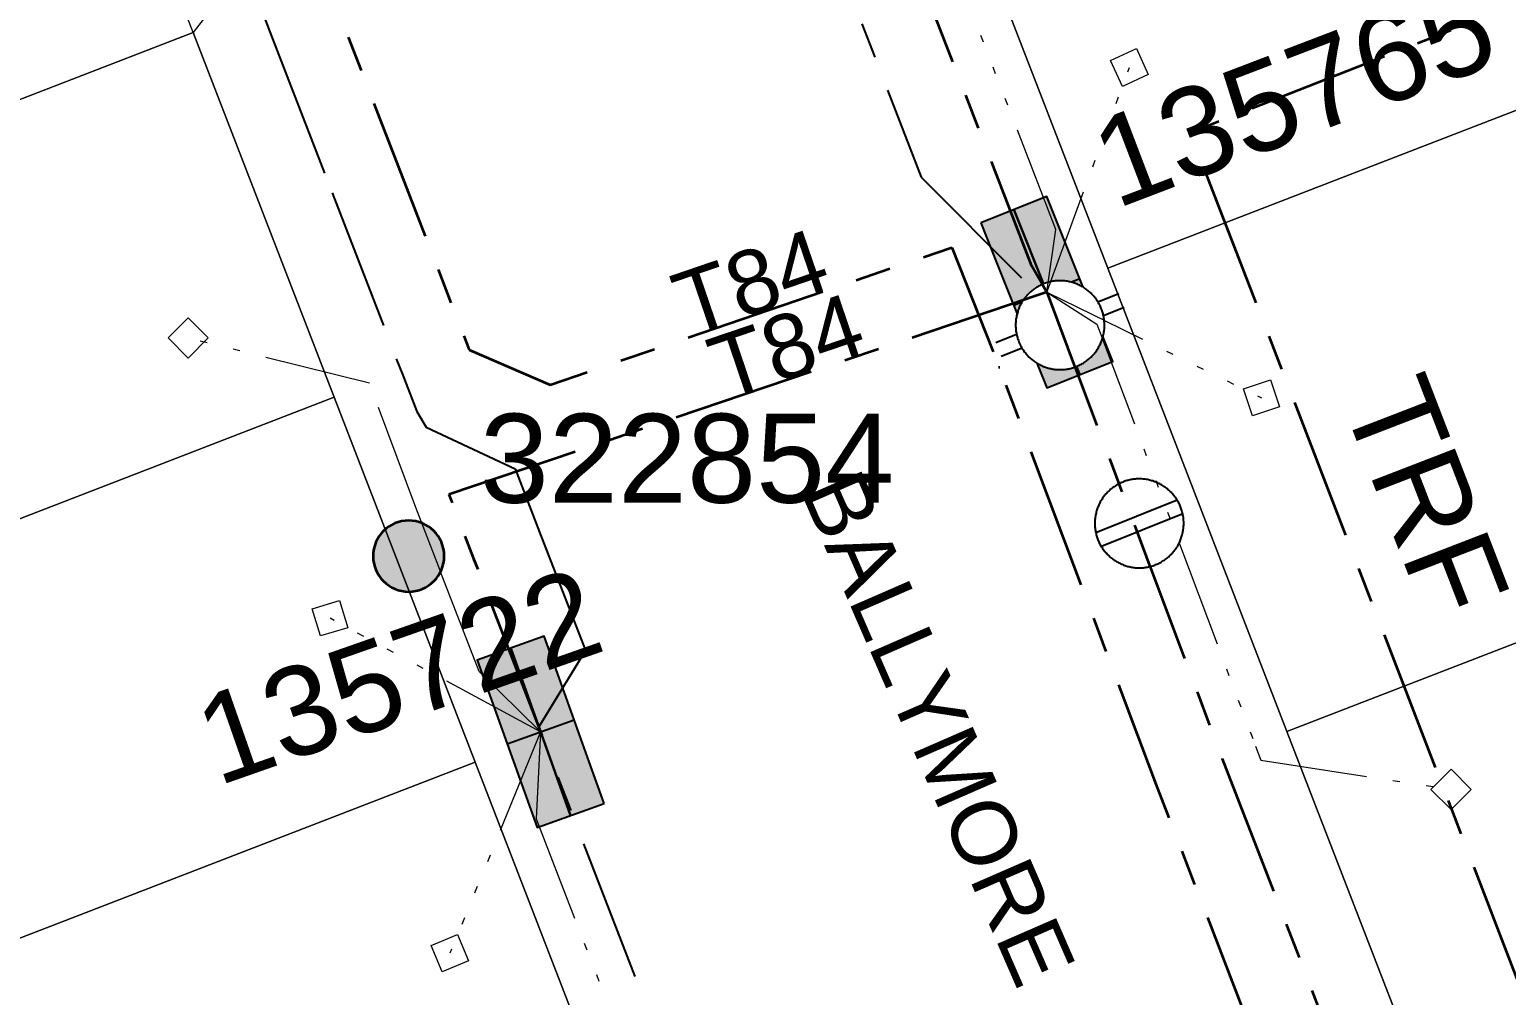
# Model space of a CAD drawing. Header units: metres. Extents: x 0 to 311505, y 0 to 6270811.
# Drawn here: x 310565.58 to 310607.11, y 6270126.81 to 6270153.95 of the extents above; entities that cross this region are included whole.
import ezdxf
from ezdxf import colors
from ezdxf.entities.mleader import LeaderData, LeaderLine
from ezdxf.enums import TextEntityAlignment as Align
from ezdxf.math import Vec2, Vec3

# ---------------------------------------------------------------- set-up
doc = ezdxf.new("R2010")
doc.units = ezdxf.units.M
for name, pattern in [('Cable Exist UG', [7, 4, -1, 1, -1]), ('CENTERX2', [4, 2.5, -0.5, 0.5, -0.5]), ('Dash', [5, 3, -2]), ('PHANTOMX2', [6.6, 3, -0.75, 0.2, -0.75, 0.2, -0.75, 0.2, -0.75])]:
    doc.linetypes.add(name, pattern=pattern)
doc.layers.get('0').update_dxf_attribs({"color": 6})
for name, color, linetype, lineweight in [('_User_HV_Exist', 1, 'Continuous', 35), ('_User_LV_Exist', 5, 'Continuous', 35), ('Cadastre Land Parcels_SP_EXT', 118, 'Continuous', 15), ('Cadastre Roads_SP_EXT', 218, 'Continuous', 15), ('Mains_LV_EXT', 163, 'Continuous', 25), ('Mains_LV_SL_EXT', 135, 'Continuous', 25), ('Services_SP_EXT', 42, 'PHANTOMX2', 20)]:
    doc.layers.add(name, color=color, linetype=linetype, lineweight=lineweight)
for name, color, linetype in [('Equip_LV_EXT', 7, 'Continuous'), ('Notes', 7, 'Continuous'), ('SupportsOH_SP_TR_HV_LV_SL_EXT', 7, 'Continuous'), ('SupportsUG_SP_LV_EXT', 7, 'Continuous')]:
    doc.layers.add(name, color=color, linetype=linetype)
doc.styles.add('iecARIAL', font='arial.ttf', dxfattribs={"height": 2})
doc.styles.add('POLE_LABEL', font='arial.ttf', dxfattribs={"height": 2})
doc.styles.get("Standard").update_dxf_attribs({"font": 'arial.ttf'})
doc.styles.add('SWG_LABEL', font='arial.ttf')

# ---------------------------------------------------------------- blocks, each defined once
blk = doc.blocks.new('PILLAR_EXT')
blk.add_hatch(color=256).paths.add_polyline_path([(-2.5, 1), (-2.5, -1), (2.5, -1), (2.5, 1)])
for p, q in [((0, 1), (0, -1)), ((-2.5, 0), (2.5, 0))]:
    blk.add_line(p, q)
at = {"ltscale": 10}
blk.add_line((2.5, 0), (-2.5, 0), dxfattribs=at)
blk.add_lwpolyline([(-2.5, -1), (-1.25, -1), (1.25, -1), (2.5, -1), (2.5, 1), (-2.5, 1)], close=True)
at = {"width": 0.9, "flags": 8}
blk.add_attdef('ASSET_NUM', text='', height=2, rotation=90, dxfattribs=at).set_placement((-2, 4), align=Align.MIDDLE_LEFT)
for tag, p, flags in [('OWNED_BY', (0, -0.2), 9), ('STATE', (0, -0.4), 9), ('SUPPORT_TYPE', (0, -0.6), 9), ('USAGE', (0, -0.8), 9), ('LEGEND', (0, -1), 9), ('LOCATION', (0, -1.2), 9), ('NOTES', (0, -1.4), 9), ('STREETNAME', (0, -1.8), 9), ('PARENT', (0, -1.6), 9), ('SUBURB', (0, -2), 1)]:
    blk.add_attdef(tag, p, '', height=0.2, dxfattribs=dict(flags=flags))
blk = doc.blocks.new('CCP_EXT')
at = {"flags": 9}
for tag, p in [('OWNED_BY', (0, -1)), ('USAGE', (0, -1.2)), ('LEGEND', (0, -1.4)), ('LIFE_SUPPORT', (0, -1.6)), ('STATE', (0, -1.8)), ('NOTES', (0, -2))]:
    blk.add_attdef(tag, text='', height=0.2, dxfattribs=at).set_placement(p, align=Align.MIDDLE_LEFT)
at = {"transparency": 33554687}
blk.add_wipeout([(0, 0.566), (0.566, 0), (0, -0.566), (-0.566, 0)], dxfattribs=at)
blk.add_lwpolyline([(-0.566, 0), (0, 0.566), (0.566, 0), (0, -0.566), (-0.566, 0)])
at = {"flags": 1}
blk.add_attdef('Z', (0, 0), '', height=0.2, dxfattribs=at)
at = {"flags": 9}
for tag, p in [('CCP_TYPE', (0, 0)), ('CONSTRUCTED_VOLTAGE', (0, -0.2)), ('NO_PHASES', (0, -0.4)), ('OPERATING_VOLTAGE', (0, -0.6)), ('ORIENTATION', (0, -0.8))]:
    blk.add_attdef(tag, text='', height=0.2, dxfattribs=at).set_placement(p, align=Align.MIDDLE_LEFT)
blk = doc.blocks.new('POLE_EXT')
blk.add_hatch(color=256).paths.add_polyline_path([(-1, 0, 1), (1, 0, 1)])
blk.add_lwpolyline([(-1, 0, 1), (1, 0, 1)], format="xyb", close=True)
at = {"flags": 8}
blk.add_attdef('pNumber', text='', height=2, dxfattribs=at).set_placement((2.5, 2.5), align=Align.MIDDLE_CENTER)
at = {"style": 'POLE_LABEL', "flags": 9}
for tag, p in [('STRUCTURE_PLANT_NUMBER', (1.355, 0.028)), ('STREET_CODE', (1.355, -0.2))]:
    blk.add_attdef(tag, text='', height=0.2, dxfattribs=at).set_placement(p, align=Align.MIDDLE_LEFT)
at = {"flags": 9}
for tag, p in [('OWNED_BY', (1.355, -0.4)), ('SPECIAL_USE', (1.355, -0.8)), ('PARENT', (1.355, -0.6)), ('STATE', (1.355, -1)), ('USAGE', (1.355, -1.2)), ('cLV', (1.355, -1.4)), ('hDepth', (1.355, -1.6)), ('cHV', (1.355, -2)), ('hDia', (1.355, -1.8)), ('LBRACKET', (1.355, -2.2)), ('LExisting', (1.355, -2.4)), ('LANTNUMBER', (1.355, -2.6)), ('LOther', (1.355, -2.8)), ('LRemove', (1.355, -3)), ('cLinedev', (1.355, -3.4)), ('LEGEND', (1.355, -3.2)), ('pExisting', (1.355, -3.8)), ('LOCATION', (1.355, -3.6)), ('PFNUMBER', (1.355, -4)), ('NEWPFNUMBER', (1.355, -4.2)), ('pFooting', (1.355, -4.4)), ('pNew', (1.355, -4.6)), ('pRelocate', (1.355, -5)), ('pRemove', (1.355, -5.2)), ('pReplace', (1.355, -5.4)), ('pStay', (1.355, -5.6)), ('pType', (1.355, -5.8)), ('cspan', (1.355, -6)), ('STREETNAME', (1.355, -6.2)), ('SUBURB', (1.355, -6.4)), ('NOTES', (1.355, -6.6)), ('OPERATED_BY', (1.355, -7.014)), ('MAINTAINED_BY', (1.355, -6.814))]:
    blk.add_attdef(tag, text='', height=0.2, dxfattribs=at).set_placement(p, align=Align.MIDDLE_LEFT)
at = {"flags": 1}
blk.add_attdef('Z', (1.355, -7.328), '', height=0.2, dxfattribs=at)
blk = doc.blocks.new('LV_UG_LINKS_OPEN_EXT')
at = {"layer": 'Equip_LV_EXT'}
for tag, height, flags, p in [('ACTUAL_STATUS', 0.167, 9, (3.167, -1.667)), ('CONSTRUCTED_VOLTAGE', 0.167, 9, (3.167, -1.833)), ('NO_PHASES', 0.167, 9, (3.167, -2)), ('OPERATING_VOLTAGE', 0.2, 9, (3, -2.6)), ('ORIENTATION', 0.2, 9, (3, -2.8)), ('STATE', 0.2, 9, (3, -3)), ('SWITCH_TYPE', 0.2, 9, (3, -3.2)), ('USAGE', 0.2, 9, (3, -3.4)), ('OWNED_BY', 0.2, 9, (3, -3.8)), ('NOTES', 0.2, 9, (3, -3.6)), ('OPERATED_BY', 0.2, 9, (3, -4)), ('MAINTAINED_BY', 0.2, 9, (3, -4.2)), ('TYPE', 0.2, 9, (3, -4.6)), ('NUMBER_OF_PHASES', 0.2, 9, (3, -4.4)), ('Z', 0.2, 1, (3, -4.8))]:
    blk.add_attdef(tag, text='', height=height, dxfattribs=dict(at, flags=flags)).set_placement(p, align=Align.MIDDLE_LEFT)
at = {"transparency": 33554687}
blk.add_wipeout([(4, 1.25), (3.969, 1.25), (3.939, 1.248), (3.908, 1.247), (3.877, 1.244), (3.847, 1.241), (3.817, 1.236), (3.786, 1.232), (3.756, 1.226), (3.726, 1.22), (3.696, 1.213), (3.667, 1.205), (3.637, 1.196), (3.608, 1.187), (3.579, 1.177), (3.55, 1.166), (3.522, 1.155), (3.493, 1.143), (3.466, 1.13), (3.438, 1.117), (3.411, 1.102), (3.384, 1.088), (3.357, 1.072), (3.331, 1.056), (3.306, 1.039), (3.28, 1.022), (3.255, 1.004), (3.231, 0.985), (3.207, 0.966), (3.184, 0.947), (3.161, 0.926), (3.138, 0.905), (3.116, 0.884), (3.095, 0.862), (3.074, 0.839), (3.053, 0.816), (3.034, 0.793), (3.015, 0.769), (2.996, 0.745), (2.978, 0.72), (2.961, 0.694), (2.944, 0.669), (2.928, 0.643), (2.912, 0.616), (2.898, 0.589), (2.883, 0.562), (2.87, 0.534), (2.857, 0.507), (2.845, 0.478), (2.834, 0.45), (2.823, 0.421), (2.813, 0.392), (2.804, 0.363), (2.795, 0.333), (2.787, 0.304), (2.78, 0.274), (2.774, 0.244), (2.768, 0.214), (2.764, 0.183), (2.759, 0.153), (2.756, 0.123), (2.753, 0.092), (2.752, 0.061), (2.75, 0.031), (2.75, 0), (2.75, -0.031), (2.752, -0.061), (2.753, -0.092), (2.756, -0.123), (2.759, -0.153), (2.764, -0.183), (2.768, -0.214), (2.774, -0.244), (2.78, -0.274), (2.787, -0.304), (2.795, -0.333), (2.804, -0.363), (2.813, -0.392), (2.823, -0.421), (2.834, -0.45), (2.845, -0.478), (2.857, -0.507), (2.87, -0.534), (2.883, -0.562), (2.898, -0.589), (2.912, -0.616), (2.928, -0.643), (2.944, -0.669), (2.961, -0.694), (2.978, -0.72), (2.996, -0.745), (3.015, -0.769), (3.034, -0.793), (3.053, -0.816), (3.074, -0.839), (3.095, -0.862), (3.116, -0.884), (3.138, -0.905), (3.161, -0.926), (3.184, -0.947), (3.207, -0.966), (3.231, -0.985), (3.255, -1.004), (3.28, -1.022), (3.306, -1.039), (3.331, -1.056), (3.357, -1.072), (3.384, -1.088), (3.411, -1.102), (3.438, -1.117), (3.466, -1.13), (3.493, -1.143), (3.522, -1.155), (3.55, -1.166), (3.579, -1.177), (3.608, -1.187), (3.637, -1.196), (3.667, -1.205), (3.696, -1.213), (3.726, -1.22), (3.756, -1.226), (3.786, -1.232), (3.817, -1.236), (3.847, -1.241), (3.877, -1.244), (3.908, -1.247), (3.939, -1.248), (3.969, -1.25), (4, -1.25), (4.031, -1.25), (4.061, -1.248), (4.092, -1.247), (4.123, -1.244), (4.153, -1.241), (4.183, -1.236), (4.214, -1.232), (4.244, -1.226), (4.274, -1.22), (4.304, -1.213), (4.333, -1.205), (4.363, -1.196), (4.392, -1.187), (4.421, -1.177), (4.45, -1.166), (4.478, -1.155), (4.507, -1.143), (4.534, -1.13), (4.562, -1.117), (4.589, -1.102), (4.616, -1.088), (4.643, -1.072), (4.669, -1.056), (4.694, -1.039), (4.72, -1.022), (4.745, -1.004), (4.769, -0.985), (4.793, -0.966), (4.816, -0.947), (4.839, -0.926), (4.862, -0.905), (4.884, -0.884), (4.905, -0.862), (4.926, -0.839), (4.947, -0.816), (4.966, -0.793), (4.985, -0.769), (5.004, -0.745), (5.022, -0.72), (5.039, -0.694), (5.056, -0.669), (5.072, -0.643), (5.088, -0.616), (5.102, -0.589), (5.117, -0.562), (5.13, -0.534), (5.143, -0.507), (5.155, -0.478), (5.166, -0.45), (5.177, -0.421), (5.187, -0.392), (5.196, -0.363), (5.205, -0.333), (5.213, -0.304), (5.22, -0.274), (5.226, -0.244), (5.232, -0.214), (5.236, -0.183), (5.241, -0.153), (5.244, -0.123), (5.247, -0.092), (5.248, -0.061), (5.25, -0.031), (5.25, 0), (5.25, 0.031), (5.248, 0.061), (5.247, 0.092), (5.244, 0.123), (5.241, 0.153), (5.236, 0.183), (5.232, 0.214), (5.226, 0.244), (5.22, 0.274), (5.213, 0.304), (5.205, 0.333), (5.196, 0.363), (5.187, 0.392), (5.177, 0.421), (5.166, 0.45), (5.155, 0.478), (5.143, 0.507), (5.13, 0.534), (5.117, 0.562), (5.102, 0.589), (5.088, 0.616), (5.072, 0.643), (5.056, 0.669), (5.039, 0.694), (5.022, 0.72), (5.004, 0.745), (4.985, 0.769), (4.966, 0.793), (4.947, 0.816), (4.926, 0.839), (4.905, 0.862), (4.884, 0.884), (4.862, 0.905), (4.839, 0.926), (4.816, 0.947), (4.793, 0.966), (4.769, 0.985), (4.745, 1.004), (4.72, 1.022), (4.694, 1.039), (4.669, 1.056), (4.643, 1.072), (4.616, 1.088), (4.589, 1.102), (4.562, 1.117), (4.534, 1.13), (4.507, 1.143), (4.478, 1.155), (4.45, 1.166), (4.421, 1.177), (4.392, 1.187), (4.363, 1.196), (4.333, 1.205), (4.304, 1.213), (4.274, 1.22), (4.244, 1.226), (4.214, 1.232), (4.183, 1.236), (4.153, 1.241), (4.123, 1.244), (4.092, 1.247), (4.061, 1.248), (4.031, 1.25)], dxfattribs=at).dxf.layer = 'Equip_LV_EXT'
at = {"layer": 'Equip_LV_EXT'}
for p, q in [((3.792, 1.863), (3.792, 1.232)), ((4.208, 1.863), (4.208, 1.232)), ((3.792, -1.232), (3.792, -1.863)), ((4.208, -1.232), (4.208, -1.863))]:
    blk.add_line(p, q, dxfattribs=at)
at = {"layer": 'Equip_LV_EXT', "flags": 128}
blk.add_lwpolyline([(4, 1.25), (3.969, 1.25), (3.939, 1.248), (3.908, 1.247), (3.877, 1.244), (3.847, 1.241), (3.817, 1.236), (3.786, 1.232), (3.756, 1.226), (3.726, 1.22), (3.696, 1.213), (3.667, 1.205), (3.637, 1.196), (3.608, 1.187), (3.579, 1.177), (3.55, 1.166), (3.522, 1.155), (3.493, 1.143), (3.466, 1.13), (3.438, 1.117), (3.411, 1.102), (3.384, 1.088), (3.357, 1.072), (3.331, 1.056), (3.306, 1.039), (3.28, 1.022), (3.255, 1.004), (3.231, 0.985), (3.207, 0.966), (3.184, 0.947), (3.161, 0.926), (3.138, 0.905), (3.116, 0.884), (3.095, 0.862), (3.074, 0.839), (3.053, 0.816), (3.034, 0.793), (3.015, 0.769), (2.996, 0.745), (2.978, 0.72), (2.961, 0.694), (2.944, 0.669), (2.928, 0.643), (2.912, 0.616), (2.898, 0.589), (2.883, 0.562), (2.87, 0.534), (2.857, 0.507), (2.845, 0.478), (2.834, 0.45), (2.823, 0.421), (2.813, 0.392), (2.804, 0.363), (2.795, 0.333), (2.787, 0.304), (2.78, 0.274), (2.774, 0.244), (2.768, 0.214), (2.764, 0.183), (2.759, 0.153), (2.756, 0.123), (2.753, 0.092), (2.752, 0.061), (2.75, 0.031), (2.75, 0), (2.75, -0.031), (2.752, -0.061), (2.753, -0.092), (2.756, -0.123), (2.759, -0.153), (2.764, -0.183), (2.768, -0.214), (2.774, -0.244), (2.78, -0.274), (2.787, -0.304), (2.795, -0.333), (2.804, -0.363), (2.813, -0.392), (2.823, -0.421), (2.834, -0.45), (2.845, -0.478), (2.857, -0.507), (2.87, -0.534), (2.883, -0.562), (2.898, -0.589), (2.912, -0.616), (2.928, -0.643), (2.944, -0.669), (2.961, -0.694), (2.978, -0.72), (2.996, -0.745), (3.015, -0.769), (3.034, -0.793), (3.053, -0.816), (3.074, -0.839), (3.095, -0.862), (3.116, -0.884), (3.138, -0.905), (3.161, -0.926), (3.184, -0.947), (3.207, -0.966), (3.231, -0.985), (3.255, -1.004), (3.28, -1.022), (3.306, -1.039), (3.331, -1.056), (3.357, -1.072), (3.384, -1.088), (3.411, -1.102), (3.438, -1.117), (3.466, -1.13), (3.493, -1.143), (3.522, -1.155), (3.55, -1.166), (3.579, -1.177), (3.608, -1.187), (3.637, -1.196), (3.667, -1.205), (3.696, -1.213), (3.726, -1.22), (3.756, -1.226), (3.786, -1.232), (3.817, -1.236), (3.847, -1.241), (3.877, -1.244), (3.908, -1.247), (3.939, -1.248), (3.969, -1.25), (4, -1.25), (4.031, -1.25), (4.061, -1.248), (4.092, -1.247), (4.123, -1.244), (4.153, -1.241), (4.183, -1.236), (4.214, -1.232), (4.244, -1.226), (4.274, -1.22), (4.304, -1.213), (4.333, -1.205), (4.363, -1.196), (4.392, -1.187), (4.421, -1.177), (4.45, -1.166), (4.478, -1.155), (4.507, -1.143), (4.534, -1.13), (4.562, -1.117), (4.589, -1.102), (4.616, -1.088), (4.643, -1.072), (4.669, -1.056), (4.694, -1.039), (4.72, -1.022), (4.745, -1.004), (4.769, -0.985), (4.793, -0.966), (4.816, -0.947), (4.839, -0.926), (4.862, -0.905), (4.884, -0.884), (4.905, -0.862), (4.926, -0.839), (4.947, -0.816), (4.966, -0.793), (4.985, -0.769), (5.004, -0.745), (5.022, -0.72), (5.039, -0.694), (5.056, -0.669), (5.072, -0.643), (5.088, -0.616), (5.102, -0.589), (5.117, -0.562), (5.13, -0.534), (5.143, -0.507), (5.155, -0.478), (5.166, -0.45), (5.177, -0.421), (5.187, -0.392), (5.196, -0.363), (5.205, -0.333), (5.213, -0.304), (5.22, -0.274), (5.226, -0.244), (5.232, -0.214), (5.236, -0.183), (5.241, -0.153), (5.244, -0.123), (5.247, -0.092), (5.248, -0.061), (5.25, -0.031), (5.25, 0), (5.25, 0.031), (5.248, 0.061), (5.247, 0.092), (5.244, 0.123), (5.241, 0.153), (5.236, 0.183), (5.232, 0.214), (5.226, 0.244), (5.22, 0.274), (5.213, 0.304), (5.205, 0.333), (5.196, 0.363), (5.187, 0.392), (5.177, 0.421), (5.166, 0.45), (5.155, 0.478), (5.143, 0.507), (5.13, 0.534), (5.117, 0.562), (5.102, 0.589), (5.088, 0.616), (5.072, 0.643), (5.056, 0.669), (5.039, 0.694), (5.022, 0.72), (5.004, 0.745), (4.985, 0.769), (4.966, 0.793), (4.947, 0.816), (4.926, 0.839), (4.905, 0.862), (4.884, 0.884), (4.862, 0.905), (4.839, 0.926), (4.816, 0.947), (4.793, 0.966), (4.769, 0.985), (4.745, 1.004), (4.72, 1.022), (4.694, 1.039), (4.669, 1.056), (4.643, 1.072), (4.616, 1.088), (4.589, 1.102), (4.562, 1.117), (4.534, 1.13), (4.507, 1.143), (4.478, 1.155), (4.45, 1.166), (4.421, 1.177), (4.392, 1.187), (4.363, 1.196), (4.333, 1.205), (4.304, 1.213), (4.274, 1.22), (4.244, 1.226), (4.214, 1.232), (4.183, 1.236), (4.153, 1.241), (4.123, 1.244), (4.092, 1.247), (4.061, 1.248), (4.031, 1.25)], close=True, dxfattribs=at)
blk = doc.blocks.new('LV_UG_LINKS_CLOSED_EXT')
at = {"layer": 'Equip_LV_EXT'}
for tag, flags, p in [('ACTUAL_STATUS', 9, (3, -2)), ('CONSTRUCTED_VOLTAGE', 9, (3, -2.2)), ('NO_PHASES', 9, (3, -2.4)), ('OPERATING_VOLTAGE', 9, (3, -2.6)), ('ORIENTATION', 9, (3, -2.8)), ('STATE', 9, (3, -3)), ('SWITCH_TYPE', 9, (3, -3.2)), ('USAGE', 9, (3, -3.4)), ('OWNED_BY', 9, (3, -3.8)), ('NOTES', 9, (3, -3.6)), ('OPERATED_BY', 9, (3, -4)), ('MAINTAINED_BY', 9, (3, -4.2)), ('TYPE', 9, (3, -4.6)), ('NUMBER_OF_PHASES', 9, (3, -4.4)), ('Z', 1, (3, -4.8))]:
    blk.add_attdef(tag, text='', height=0.2, dxfattribs=dict(at, flags=flags)).set_placement(p, align=Align.MIDDLE_LEFT)
at = {"transparency": 33554687}
blk.add_wipeout([(4, 1.25), (3.969, 1.25), (3.939, 1.248), (3.908, 1.247), (3.877, 1.244), (3.847, 1.241), (3.817, 1.236), (3.786, 1.232), (3.756, 1.226), (3.726, 1.22), (3.696, 1.213), (3.667, 1.205), (3.637, 1.196), (3.608, 1.187), (3.579, 1.177), (3.55, 1.166), (3.522, 1.155), (3.493, 1.143), (3.466, 1.13), (3.438, 1.117), (3.411, 1.102), (3.384, 1.088), (3.357, 1.072), (3.331, 1.056), (3.306, 1.039), (3.28, 1.022), (3.255, 1.004), (3.231, 0.985), (3.207, 0.966), (3.184, 0.947), (3.161, 0.926), (3.138, 0.905), (3.116, 0.884), (3.095, 0.862), (3.074, 0.839), (3.053, 0.816), (3.034, 0.793), (3.015, 0.769), (2.996, 0.745), (2.978, 0.72), (2.961, 0.694), (2.944, 0.669), (2.928, 0.643), (2.912, 0.616), (2.898, 0.589), (2.883, 0.562), (2.87, 0.534), (2.857, 0.507), (2.845, 0.478), (2.834, 0.45), (2.823, 0.421), (2.813, 0.392), (2.804, 0.363), (2.795, 0.333), (2.787, 0.304), (2.78, 0.274), (2.774, 0.244), (2.768, 0.214), (2.764, 0.183), (2.759, 0.153), (2.756, 0.123), (2.753, 0.092), (2.752, 0.061), (2.75, 0.031), (2.75, 0), (2.75, -0.031), (2.752, -0.061), (2.753, -0.092), (2.756, -0.123), (2.759, -0.153), (2.764, -0.183), (2.768, -0.214), (2.774, -0.244), (2.78, -0.274), (2.787, -0.304), (2.795, -0.333), (2.804, -0.363), (2.813, -0.392), (2.823, -0.421), (2.834, -0.45), (2.845, -0.478), (2.857, -0.507), (2.87, -0.534), (2.883, -0.562), (2.898, -0.589), (2.912, -0.616), (2.928, -0.643), (2.944, -0.669), (2.961, -0.694), (2.978, -0.72), (2.996, -0.745), (3.015, -0.769), (3.034, -0.793), (3.053, -0.816), (3.074, -0.839), (3.095, -0.862), (3.116, -0.884), (3.138, -0.905), (3.161, -0.926), (3.184, -0.947), (3.207, -0.966), (3.231, -0.985), (3.255, -1.004), (3.28, -1.022), (3.306, -1.039), (3.331, -1.056), (3.357, -1.072), (3.384, -1.088), (3.411, -1.102), (3.438, -1.117), (3.466, -1.13), (3.493, -1.143), (3.522, -1.155), (3.55, -1.166), (3.579, -1.177), (3.608, -1.187), (3.637, -1.196), (3.667, -1.205), (3.696, -1.213), (3.726, -1.22), (3.756, -1.226), (3.786, -1.232), (3.817, -1.236), (3.847, -1.241), (3.877, -1.244), (3.908, -1.247), (3.939, -1.248), (3.969, -1.25), (4, -1.25), (4.031, -1.25), (4.061, -1.248), (4.092, -1.247), (4.123, -1.244), (4.153, -1.241), (4.183, -1.236), (4.214, -1.232), (4.244, -1.226), (4.274, -1.22), (4.304, -1.213), (4.333, -1.205), (4.363, -1.196), (4.392, -1.187), (4.421, -1.177), (4.45, -1.166), (4.478, -1.155), (4.507, -1.143), (4.534, -1.13), (4.562, -1.117), (4.589, -1.102), (4.616, -1.088), (4.643, -1.072), (4.669, -1.056), (4.694, -1.039), (4.72, -1.022), (4.745, -1.004), (4.769, -0.985), (4.793, -0.966), (4.816, -0.947), (4.839, -0.926), (4.862, -0.905), (4.884, -0.884), (4.905, -0.862), (4.926, -0.839), (4.947, -0.816), (4.966, -0.793), (4.985, -0.769), (5.004, -0.745), (5.022, -0.72), (5.039, -0.694), (5.056, -0.669), (5.072, -0.643), (5.088, -0.616), (5.102, -0.589), (5.117, -0.562), (5.13, -0.534), (5.143, -0.507), (5.155, -0.478), (5.166, -0.45), (5.177, -0.421), (5.187, -0.392), (5.196, -0.363), (5.205, -0.333), (5.213, -0.304), (5.22, -0.274), (5.226, -0.244), (5.232, -0.214), (5.236, -0.183), (5.241, -0.153), (5.244, -0.123), (5.247, -0.092), (5.248, -0.061), (5.25, -0.031), (5.25, 0), (5.25, 0.031), (5.248, 0.061), (5.247, 0.092), (5.244, 0.123), (5.241, 0.153), (5.236, 0.183), (5.232, 0.214), (5.226, 0.244), (5.22, 0.274), (5.213, 0.304), (5.205, 0.333), (5.196, 0.363), (5.187, 0.392), (5.177, 0.421), (5.166, 0.45), (5.155, 0.478), (5.143, 0.507), (5.13, 0.534), (5.117, 0.562), (5.102, 0.589), (5.088, 0.616), (5.072, 0.643), (5.056, 0.669), (5.039, 0.694), (5.022, 0.72), (5.004, 0.745), (4.985, 0.769), (4.966, 0.793), (4.947, 0.816), (4.926, 0.839), (4.905, 0.862), (4.884, 0.884), (4.862, 0.905), (4.839, 0.926), (4.816, 0.947), (4.793, 0.966), (4.769, 0.985), (4.745, 1.004), (4.72, 1.022), (4.694, 1.039), (4.669, 1.056), (4.643, 1.072), (4.616, 1.088), (4.589, 1.102), (4.562, 1.117), (4.534, 1.13), (4.507, 1.143), (4.478, 1.155), (4.45, 1.166), (4.421, 1.177), (4.392, 1.187), (4.363, 1.196), (4.333, 1.205), (4.304, 1.213), (4.274, 1.22), (4.244, 1.226), (4.214, 1.232), (4.183, 1.236), (4.153, 1.241), (4.123, 1.244), (4.092, 1.247), (4.061, 1.248), (4.031, 1.25)], dxfattribs=at).dxf.layer = 'Equip_LV_EXT'
at = {"layer": 'Equip_LV_EXT'}
for p, q in [((3.792, 1.232), (3.792, -1.232)), ((4.208, 1.232), (4.208, -1.232))]:
    blk.add_line(p, q, dxfattribs=at)
at = {"layer": 'Equip_LV_EXT', "flags": 128}
blk.add_lwpolyline([(4, 1.25), (3.969, 1.25), (3.939, 1.248), (3.908, 1.247), (3.877, 1.244), (3.847, 1.241), (3.817, 1.236), (3.786, 1.232), (3.756, 1.226), (3.726, 1.22), (3.696, 1.213), (3.667, 1.205), (3.637, 1.196), (3.608, 1.187), (3.579, 1.177), (3.55, 1.166), (3.522, 1.155), (3.493, 1.143), (3.466, 1.13), (3.438, 1.117), (3.411, 1.102), (3.384, 1.088), (3.357, 1.072), (3.331, 1.056), (3.306, 1.039), (3.28, 1.022), (3.255, 1.004), (3.231, 0.985), (3.207, 0.966), (3.184, 0.947), (3.161, 0.926), (3.138, 0.905), (3.116, 0.884), (3.095, 0.862), (3.074, 0.839), (3.053, 0.816), (3.034, 0.793), (3.015, 0.769), (2.996, 0.745), (2.978, 0.72), (2.961, 0.694), (2.944, 0.669), (2.928, 0.643), (2.912, 0.616), (2.898, 0.589), (2.883, 0.562), (2.87, 0.534), (2.857, 0.507), (2.845, 0.478), (2.834, 0.45), (2.823, 0.421), (2.813, 0.392), (2.804, 0.363), (2.795, 0.333), (2.787, 0.304), (2.78, 0.274), (2.774, 0.244), (2.768, 0.214), (2.764, 0.183), (2.759, 0.153), (2.756, 0.123), (2.753, 0.092), (2.752, 0.061), (2.75, 0.031), (2.75, 0), (2.75, -0.031), (2.752, -0.061), (2.753, -0.092), (2.756, -0.123), (2.759, -0.153), (2.764, -0.183), (2.768, -0.214), (2.774, -0.244), (2.78, -0.274), (2.787, -0.304), (2.795, -0.333), (2.804, -0.363), (2.813, -0.392), (2.823, -0.421), (2.834, -0.45), (2.845, -0.478), (2.857, -0.507), (2.87, -0.534), (2.883, -0.562), (2.898, -0.589), (2.912, -0.616), (2.928, -0.643), (2.944, -0.669), (2.961, -0.694), (2.978, -0.72), (2.996, -0.745), (3.015, -0.769), (3.034, -0.793), (3.053, -0.816), (3.074, -0.839), (3.095, -0.862), (3.116, -0.884), (3.138, -0.905), (3.161, -0.926), (3.184, -0.947), (3.207, -0.966), (3.231, -0.985), (3.255, -1.004), (3.28, -1.022), (3.306, -1.039), (3.331, -1.056), (3.357, -1.072), (3.384, -1.088), (3.411, -1.102), (3.438, -1.117), (3.466, -1.13), (3.493, -1.143), (3.522, -1.155), (3.55, -1.166), (3.579, -1.177), (3.608, -1.187), (3.637, -1.196), (3.667, -1.205), (3.696, -1.213), (3.726, -1.22), (3.756, -1.226), (3.786, -1.232), (3.817, -1.236), (3.847, -1.241), (3.877, -1.244), (3.908, -1.247), (3.939, -1.248), (3.969, -1.25), (4, -1.25), (4.031, -1.25), (4.061, -1.248), (4.092, -1.247), (4.123, -1.244), (4.153, -1.241), (4.183, -1.236), (4.214, -1.232), (4.244, -1.226), (4.274, -1.22), (4.304, -1.213), (4.333, -1.205), (4.363, -1.196), (4.392, -1.187), (4.421, -1.177), (4.45, -1.166), (4.478, -1.155), (4.507, -1.143), (4.534, -1.13), (4.562, -1.117), (4.589, -1.102), (4.616, -1.088), (4.643, -1.072), (4.669, -1.056), (4.694, -1.039), (4.72, -1.022), (4.745, -1.004), (4.769, -0.985), (4.793, -0.966), (4.816, -0.947), (4.839, -0.926), (4.862, -0.905), (4.884, -0.884), (4.905, -0.862), (4.926, -0.839), (4.947, -0.816), (4.966, -0.793), (4.985, -0.769), (5.004, -0.745), (5.022, -0.72), (5.039, -0.694), (5.056, -0.669), (5.072, -0.643), (5.088, -0.616), (5.102, -0.589), (5.117, -0.562), (5.13, -0.534), (5.143, -0.507), (5.155, -0.478), (5.166, -0.45), (5.177, -0.421), (5.187, -0.392), (5.196, -0.363), (5.205, -0.333), (5.213, -0.304), (5.22, -0.274), (5.226, -0.244), (5.232, -0.214), (5.236, -0.183), (5.241, -0.153), (5.244, -0.123), (5.247, -0.092), (5.248, -0.061), (5.25, -0.031), (5.25, 0), (5.25, 0.031), (5.248, 0.061), (5.247, 0.092), (5.244, 0.123), (5.241, 0.153), (5.236, 0.183), (5.232, 0.214), (5.226, 0.244), (5.22, 0.274), (5.213, 0.304), (5.205, 0.333), (5.196, 0.363), (5.187, 0.392), (5.177, 0.421), (5.166, 0.45), (5.155, 0.478), (5.143, 0.507), (5.13, 0.534), (5.117, 0.562), (5.102, 0.589), (5.088, 0.616), (5.072, 0.643), (5.056, 0.669), (5.039, 0.694), (5.022, 0.72), (5.004, 0.745), (4.985, 0.769), (4.966, 0.793), (4.947, 0.816), (4.926, 0.839), (4.905, 0.862), (4.884, 0.884), (4.862, 0.905), (4.839, 0.926), (4.816, 0.947), (4.793, 0.966), (4.769, 0.985), (4.745, 1.004), (4.72, 1.022), (4.694, 1.039), (4.669, 1.056), (4.643, 1.072), (4.616, 1.088), (4.589, 1.102), (4.562, 1.117), (4.534, 1.13), (4.507, 1.143), (4.478, 1.155), (4.45, 1.166), (4.421, 1.177), (4.392, 1.187), (4.363, 1.196), (4.333, 1.205), (4.304, 1.213), (4.274, 1.22), (4.244, 1.226), (4.214, 1.232), (4.183, 1.236), (4.153, 1.241), (4.123, 1.244), (4.092, 1.247), (4.061, 1.248), (4.031, 1.25)], close=True, dxfattribs=at)
blk = doc.blocks.new('SWG_FUSE_NEW')
at = {"linetype": 'CENTERX2'}
for p, q in [((1.031, 0.695), (4.469, -0.695)), ((1.031, -0.695), (4.469, 0.695))]:
    blk.add_line(p, q, dxfattribs=at)
for centre in [(0.75, 0), (4.75, 0)]:
    blk.add_circle(centre, 0.75)
blk = doc.blocks.new('*U422')
at = {"layer": '_User_HV_Exist', "linetype": 'Dash', "ltscale": 0.2}
for p, q in [((4.371, 1.434), (4.371, 5.371)), ((4.371, 5.371), (11.75, 5.371))]:
    blk.add_line(p, q, dxfattribs=at)
at = {"layer": '_User_HV_Exist'}
for p, q in [((6.25, 0.75), (2.491, 2.118)), ((17.5, 0.75), (18.5, 0)), ((0, 0), (1.5, 0)), ((7, 0), (8.5, 0)), ((14, 0), (18.5, 0)), ((18.5, 0), (17.5, -0.75))]:
    blk.add_line(p, q, dxfattribs=at)
for centre in [(2.25, 0), (6.25, 0)]:
    blk.add_circle(centre, 0.75, dxfattribs=at)
at = {"layer": '_User_HV_Exist', "linetype": 'CENTERX2', "rotation": 180}
blk.add_blockref('SWG_FUSE_NEW', (14, 0), dxfattribs=at)
at = {"layer": '_User_HV_Exist'}
blk.add_text('TRF', height=2.5, rotation=89.9826, dxfattribs=at).set_placement((21.515, -0.055), align=Align.MIDDLE_CENTER)

msp = doc.modelspace()

# ---------------------------------------------------------------- linework, layer by layer
at = {"layer": 'Cadastre Land Parcels_SP_EXT', "linetype": 'Continuous'}
for points in [[(310570.183, 6270153.873), (310559.322, 6270181.957), (310496.342, 6270157.614), (310507.196, 6270129.527), (310570.183, 6270153.873)], [(310623.912, 6270158.079), (310623.761, 6270158.467), (310618.876, 6270171.107), (310590.86, 6270160.284), (310595.902, 6270147.252), (310623.912, 6270158.079)], [(310628.949, 6270145.046), (310623.912, 6270158.079), (310595.902, 6270147.252), (310600.942, 6270134.221), (310628.949, 6270145.046)], [(310574.146, 6270143.624), (310570.183, 6270153.873), (310542.184, 6270143.05), (310546.147, 6270132.805), (310574.146, 6270143.624)], [(310635.34, 6270128.514), (310628.949, 6270145.046), (310600.942, 6270134.221), (310605.894, 6270121.419), (310611.069, 6270119.133), (310635.34, 6270128.514)], [(310578.111, 6270133.367), (310574.146, 6270143.624), (310546.147, 6270132.805), (310550.114, 6270122.549), (310578.111, 6270133.367)], [(310582.076, 6270123.111), (310578.111, 6270133.367), (310550.114, 6270122.549), (310554.08, 6270112.293), (310582.076, 6270123.111)]]:
    msp.add_lwpolyline(points, close=True, dxfattribs=at)
at = {"layer": 'Mains_LV_SL_EXT', "color": 4, "linetype": 'Cable Exist UG'}
msp.add_lwpolyline([(310587.664, 6270114.283), (310579.955, 6270134.216)], dxfattribs=at)
at = {"layer": 'Services_SP_EXT'}
msp.add_lwpolyline([(310579.955, 6270134.216), (310579.827, 6270131.774), (310579.827, 6270131.774), (310583.115, 6270123.272), (310580.722, 6270118.54)], dxfattribs=at)

# ---------------------------------------------------------------- block references
at = {"layer": '_User_HV_Exist', "linetype": 'CENTERX2'}
ref = msp.add_blockref('*U422', (310624.938, 6270148.519), dxfattribs=dict(at, rotation=201.1205511856551))
ref.add_attrib('ASSET_NUM', 'C0322', dxfattribs={"layer": '0', "height": 2.5, "rotation": 21.0749, "style": 'SWG_LABEL'}).set_placement((310627.27, 6270149.42), align=Align.MIDDLE_LEFT)
at = {"layer": '_User_HV_Exist', "transparency": 33554674}
ref = msp.add_blockref('POLE_EXT', (310576.244, 6270139.155), dxfattribs=at)
ref.add_attrib('ASSET_NUM', '322854', dxfattribs={"layer": '0', "height": 2.5, "style": 'POLE_LABEL'}).set_placement((310578.244, 6270139.905), align=Align.BOTTOM_LEFT)
at = {"layer": '_User_LV_Exist', "transparency": 33554674}
ref = msp.add_blockref('POLE_EXT', (310576.244, 6270139.155), dxfattribs=at)
ref.add_attrib('ASSET_NUM', '322854', dxfattribs={"layer": '0', "height": 2.5, "style": 'POLE_LABEL'}).set_placement((310578.244, 6270139.905), align=Align.BOTTOM_LEFT)
at = {"layer": 'SupportsOH_SP_TR_HV_LV_SL_EXT'}
ref = msp.add_blockref('POLE_EXT', (310576.244, 6270139.155), dxfattribs=at)
ref.add_attrib('ASSET_NUM', '322854', dxfattribs={"layer": '0', "height": 2.5, "style": 'POLE_LABEL'}).set_placement((310578.244, 6270139.905), align=Align.BOTTOM_LEFT)
at = {"layer": 'SupportsUG_SP_LV_EXT'}
ref = msp.add_blockref('PILLAR_EXT', (310594.189, 6270146.574), dxfattribs=dict(at, rotation=291.7937485181125))
ref.add_attrib('ASSET_NUM', '135765', dxfattribs={"layer": '0', "height": 2.5, "rotation": 20.8922, "style": 'iecARIAL'}).set_placement((310595.689, 6270150.074), align=Align.MIDDLE_LEFT)
ref = msp.add_blockref('PILLAR_EXT', (310579.955, 6270134.216), dxfattribs=dict(at, rotation=109.687556934063))
ref.add_attrib('ASSET_NUM', '135722', dxfattribs={"layer": '0', "height": 2.5, "rotation": 19.315, "style": 'iecARIAL'}).set_placement((310581.455, 6270137.716), align=Align.MIDDLE_RIGHT)

# ---------------------------------------------------------------- texts
at = {"layer": 'Cadastre Roads_SP_EXT'}
msp.add_text('BALLYMORE AVE', height=1.8, rotation=293.544, dxfattribs=at).set_placement((310587.247, 6270141.002))
at = {"layer": 'Mains_LV_EXT'}
for rotation, p in [(18.8803, (310584.101, 6270145.297)), (18.6982, (310585.101, 6270143.498))]:
    msp.add_text('T84', height=1.8, rotation=rotation, dxfattribs=at).set_placement(p)

# ---------------------------------------------------------------- next in the draw order: block references
at = {"layer": 'Services_SP_EXT'}
for p, rotation in [((310596.511, 6270152.888), 249.7937485889746), ((310600.224, 6270143.602), 153.7937487718877), ((310574.033, 6270137.408), 331.6875570348064), ((310577.402, 6270127.992), 67.68755684659024)]:
    msp.add_blockref('CCP_EXT', p, dxfattribs=dict(at, rotation=rotation))
for p in [(310570.043, 6270145.286), (310605.557, 6270132.599)]:
    msp.add_blockref('CCP_EXT', p, dxfattribs=at)

# ---------------------------------------------------------------- next in the draw order: linework, layer by layer
at = {"layer": 'Cadastre Roads_SP_EXT', "linetype": 'Continuous'}
msp.add_lwpolyline([(310605.894, 6270121.419), (310600.942, 6270134.221), (310595.901, 6270147.252), (310590.86, 6270160.284), (310585.604, 6270173.873), (310570.184, 6270153.873), (310574.146, 6270143.624), (310578.111, 6270133.367), (310582.076, 6270123.111), (310585.742, 6270113.628), (310605.894, 6270121.419)], close=True, dxfattribs=at)
at = {"layer": 'Mains_LV_SL_EXT', "color": 4, "linetype": 'Cable Exist UG'}
msp.add_lwpolyline([(310561.258, 6270182.555), (310572.435, 6270153.647), (310572.435, 6270153.647), (310574.094, 6270149.368), (310576.076, 6270144.238), (310576.469, 6270143.221), (310576.734, 6270142.778), (310576.734, 6270142.778), (310579.24, 6270141.606), (310579.24, 6270141.606), (310579.927, 6270139.831), (310581.213, 6270136.506), (310579.901, 6270134.354)], dxfattribs=at)
at = {"layer": 'Services_SP_EXT'}
for points in [[(310579.955, 6270134.216), (310578.226, 6270135.913), (310578.226, 6270135.913), (310577.129, 6270138.748), (310576.442, 6270140.522), (310575.138, 6270144.012), (310570.043, 6270145.286)], [(310579.955, 6270134.216), (310574.033, 6270137.408)], [(310579.955, 6270134.216), (310577.402, 6270127.992)]]:
    msp.add_lwpolyline(points, dxfattribs=at)

# ---------------------------------------------------------------- next in the draw order: block references
at = {"layer": 'Equip_LV_EXT', "rotation": 291.7937485181125}
for name, p in [('LV_UG_LINKS_OPEN_EXT', (310593.075, 6270149.36)), ('LV_UG_LINKS_CLOSED_EXT', (310595.303, 6270143.789))]:
    msp.add_blockref(name, p, dxfattribs=at)

# ---------------------------------------------------------------- next in the draw order: linework, layer by layer
at = {"layer": '_User_HV_Exist', "linetype": 'Cable Exist UG', "flags": 128}
msp.add_lwpolyline([(310612.434, 6270113.742), (310611.55, 6270116.011), (310611.738, 6270116.084), (310598.226, 6270151.065), (310612.19, 6270156.542)], dxfattribs=at)
at = {"layer": '_User_LV_Exist', "linetype": 'Cable Exist UG', "flags": 128}
for points in [[(310536.185, 6270247.381), (310540.717, 6270235.654), (310540.717, 6270235.654), (310543.242, 6270229.107), (310560.275, 6270185.095), (310562.207, 6270185.645), (310562.207, 6270185.645), (310563.097, 6270183.346), (310568.536, 6270169.282), (310573.971, 6270155.219), (310575.959, 6270150.09), (310577.942, 6270144.957), (310580.218, 6270143.969), (310580.218, 6270143.969), (310591.517, 6270147.833), (310592.846, 6270144.464), (310592.846, 6270144.464), (310597.255, 6270132.74), (310602.815, 6270118.364), (310611.019, 6270114.734), (310633.599, 6270123.465), (310631.063, 6270129.809), (310630.938, 6270131.694)], [(310594.189, 6270146.574), (310577.375, 6270140.884), (310577.375, 6270140.884), (310578.062, 6270139.109), (310580.046, 6270133.979)], [(310594.189, 6270146.574), (310599.123, 6270133.452), (310599.123, 6270133.452), (310604.382, 6270119.858), (310609.276, 6270117.692), (310613.439, 6270119.324), (310614.018, 6270118.037), (310631.555, 6270124.809), (310629.844, 6270130.126), (310630.938, 6270131.694)]]:
    msp.add_lwpolyline(points, dxfattribs=at)
at = {"layer": '_User_LV_Exist', "color": 2, "linetype": 'Cable Exist UG', "flags": 128}
msp.add_lwpolyline([(310594.189, 6270146.574), (310593.77, 6270147.3), (310593.77, 6270147.3), (310589.049, 6270159.5), (310584.504, 6270171.251), (310582.646, 6270170.511), (310582.646, 6270170.511), (310581.314, 6270173.952), (310584.055, 6270175.204), (310584.055, 6270175.204), (310586.438, 6270180.588), (310611.491, 6270190.266), (310622.835, 6270194.648), (310634.196, 6270199.037)], dxfattribs=at)
at = {"layer": 'Mains_LV_SL_EXT', "color": 4, "linetype": 'Cable Exist UG'}
msp.add_lwpolyline([(310583.838, 6270172.973), (310583.137, 6270169.177), (310583.137, 6270169.177), (310587.184, 6270158.778), (310590.655, 6270149.809), (310593.95, 6270146.493)], dxfattribs=at)
at = {"layer": 'Services_SP_EXT'}
for points in [[(310594.189, 6270146.574), (310594.444, 6270148.331), (310594.444, 6270148.331), (310589.981, 6270159.861), (310592.283, 6270164.439)], [(310594.189, 6270146.574), (310596.511, 6270152.888)], [(310594.189, 6270146.574), (310600.224, 6270143.602)], [(310594.189, 6270146.574), (310595.595, 6270145.678), (310595.595, 6270145.678), (310600.058, 6270133.809), (310600.21, 6270133.415), (310605.557, 6270132.599)]]:
    msp.add_lwpolyline(points, dxfattribs=at)

# ---------------------------------------------------------------- next in the draw order: leaders
at = {"layer": 'Notes'}
ml = msp.add_multileader_mtext('Standard', dxfattribs=at)
ml.set_content('Constructed under  \\PURS15861', color=256)
ml.set_leader_properties()
ml.build(insert=Vec2(0, 0))
ml.multileader.update_dxf_attribs({"leader_type": 2, "has_text_frame": 1, "text_left_attachment_type": 2, "text_right_attachment_type": 2, "dogleg_length": 0.01})
ctx = ml.context
ctx.base_point, ctx.char_height, ctx.plane_origin, ctx.plane_x_axis, ctx.plane_y_axis = Vec3(310975.102, 6270390.559), 1.8, Vec3(312213.891, 6270750.769), Vec3(0.932874, 0.360203), Vec3(-0.360203, 0.932874)
ctx.left_attachment, ctx.right_attachment, ctx.text_align_type = 2, 2, 1
notes = []
notes.append((ctx, [(0, (0, 0, 0), (0, 0), (1, 0), 1, [])]))
ctx.mtext.insert, ctx.mtext.text_direction, ctx.mtext.rotation, ctx.mtext.width, ctx.mtext.alignment, ctx.mtext.flow_direction = Vec3(310985.694, 6270397.27), Vec3(0.932874, 0.360203), 0.368486, 20.92345, 2, 5
ctx.mtext.has_bg_fill, ctx.mtext.bg_color, ctx.mtext.bg_scale_factor, ctx.mtext.bg_transparency, ctx.mtext.use_window_bg_color = 1, -1073741824, 2, 0, 1
for ctx, leaders in notes:
    for number, flags, end, landing, length, lines in leaders:
        leader = LeaderData()
        leader.index, (leader.has_last_leader_line, leader.has_dogleg_vector, leader.attachment_direction) = number, flags
        leader.last_leader_point, leader.dogleg_vector, leader.dogleg_length = Vec3(end), Vec3(landing), length
        for number, points, colour, breaks in lines:
            line = LeaderLine()
            line.index, line.vertices, line.color, line.breaks = number, Vec3.list(points), colors.encode_raw_color(colour), breaks
            leader.lines.append(line)
        ctx.leaders.append(leader)

# ---------------------------------------------------------------- next in the draw order: leaders
ml = msp.add_multileader_mtext('Standard', dxfattribs=at)
ml.set_content('Constructed under  \\PURS16270', color=256)
ml.set_leader_properties()
ml.build(insert=Vec2(0, 0))
ml.multileader.update_dxf_attribs({"leader_type": 2, "has_text_frame": 1, "text_left_attachment_type": 2, "text_right_attachment_type": 2, "dogleg_length": 0.01})
ctx = ml.context
ctx.base_point, ctx.char_height, ctx.plane_origin, ctx.plane_x_axis, ctx.plane_y_axis = Vec3(310863.5, 6270348.229), 1.8, Vec3(312104.333, 6270705.463), Vec3(0.932874, 0.360203), Vec3(-0.360203, 0.932874)
ctx.left_attachment, ctx.right_attachment, ctx.text_align_type = 2, 2, 1
notes = []
notes.append((ctx, [(0, (0, 0, 0), (0, 0), (1, 0), 1, [])]))
ctx.mtext.insert, ctx.mtext.text_direction, ctx.mtext.rotation, ctx.mtext.width, ctx.mtext.alignment, ctx.mtext.flow_direction = Vec3(310874.091, 6270354.941), Vec3(0.932874, 0.360203), 0.368486, 20.92345, 2, 5
ctx.mtext.has_bg_fill, ctx.mtext.bg_color, ctx.mtext.bg_scale_factor, ctx.mtext.bg_transparency, ctx.mtext.use_window_bg_color = 1, -1073741824, 2, 0, 1
for ctx, leaders in notes:
    for number, flags, end, landing, length, lines in leaders:
        leader = LeaderData()
        leader.index, (leader.has_last_leader_line, leader.has_dogleg_vector, leader.attachment_direction) = number, flags
        leader.last_leader_point, leader.dogleg_vector, leader.dogleg_length = Vec3(end), Vec3(landing), length
        for number, points, colour, breaks in lines:
            line = LeaderLine()
            line.index, line.vertices, line.color, line.breaks = number, Vec3.list(points), colors.encode_raw_color(colour), breaks
            leader.lines.append(line)
        ctx.leaders.append(leader)

# ---------------------------------------------------------------- next in the draw order: leaders
ml = msp.add_multileader_mtext('Standard', dxfattribs=at)
ml.set_content('Constructed under  \\PURS16270', color=256)
ml.set_leader_properties()
ml.build(insert=Vec2(0, 0))
ml.multileader.update_dxf_attribs({"leader_type": 2, "has_text_frame": 1, "text_left_attachment_type": 2, "text_right_attachment_type": 2, "dogleg_length": 0.01})
ctx = ml.context
ctx.base_point, ctx.char_height, ctx.plane_origin, ctx.plane_x_axis, ctx.plane_y_axis = Vec3(310767.416, 6270287.07), 1.8, Vec3(311985.461, 6270656.138), Vec3(0.932874, 0.360203), Vec3(-0.360203, 0.932874)
ctx.left_attachment, ctx.right_attachment, ctx.text_align_type = 2, 2, 1
notes = []
notes.append((ctx, [(0, (0, 0, 0), (0, 0), (1, 0), 1, [])]))
ctx.mtext.insert, ctx.mtext.text_direction, ctx.mtext.rotation, ctx.mtext.width, ctx.mtext.alignment, ctx.mtext.flow_direction = Vec3(310778.008, 6270293.782), Vec3(0.932874, 0.360203), 0.368486, 20.92345, 2, 5
ctx.mtext.has_bg_fill, ctx.mtext.bg_color, ctx.mtext.bg_scale_factor, ctx.mtext.bg_transparency, ctx.mtext.use_window_bg_color = 1, -1073741824, 2, 0, 1
for ctx, leaders in notes:
    for number, flags, end, landing, length, lines in leaders:
        leader = LeaderData()
        leader.index, (leader.has_last_leader_line, leader.has_dogleg_vector, leader.attachment_direction) = number, flags
        leader.last_leader_point, leader.dogleg_vector, leader.dogleg_length = Vec3(end), Vec3(landing), length
        for number, points, colour, breaks in lines:
            line = LeaderLine()
            line.index, line.vertices, line.color, line.breaks = number, Vec3.list(points), colors.encode_raw_color(colour), breaks
            leader.lines.append(line)
        ctx.leaders.append(leader)

# ---------------------------------------------------------------- next in the draw order: leaders
ml = msp.add_multileader_mtext('Standard', dxfattribs=at)
ml.set_content('URS19531', color=256)
ml.set_leader_properties()
ml.build(insert=Vec2(0, 0))
ml.multileader.update_dxf_attribs({"leader_type": 2, "has_text_frame": 1, "text_left_attachment_type": 2, "text_right_attachment_type": 2, "dogleg_length": 0.01})
ctx = ml.context
ctx.base_point, ctx.char_height, ctx.plane_origin, ctx.plane_x_axis, ctx.plane_y_axis = Vec3(310872.601, 6270336.935), 1.8, Vec3(312113.214, 6270685.405), Vec3(0.932874, 0.360203), Vec3(-0.360203, 0.932874)
ctx.left_attachment, ctx.right_attachment, ctx.text_align_type = 2, 2, 1
notes = []
notes.append((ctx, [(0, (0, 0, 0), (0, 0), (1, 0), 1, [])]))
ctx.mtext.insert, ctx.mtext.text_direction, ctx.mtext.rotation, ctx.mtext.width, ctx.mtext.alignment, ctx.mtext.flow_direction = Vec3(310879.562, 6270340.621), Vec3(0.932874, 0.360203), 0.368486, 12.73122, 2, 5
ctx.mtext.has_bg_fill, ctx.mtext.bg_color, ctx.mtext.bg_scale_factor, ctx.mtext.bg_transparency, ctx.mtext.use_window_bg_color = 1, -1073741824, 2, 0, 1
for ctx, leaders in notes:
    for number, flags, end, landing, length, lines in leaders:
        leader = LeaderData()
        leader.index, (leader.has_last_leader_line, leader.has_dogleg_vector, leader.attachment_direction) = number, flags
        leader.last_leader_point, leader.dogleg_vector, leader.dogleg_length = Vec3(end), Vec3(landing), length
        for number, points, colour, breaks in lines:
            line = LeaderLine()
            line.index, line.vertices, line.color, line.breaks = number, Vec3.list(points), colors.encode_raw_color(colour), breaks
            leader.lines.append(line)
        ctx.leaders.append(leader)

# ---------------------------------------------------------------- next in the draw order: leaders
at = {"layer": 'Notes', "transparency": 33554687}
ml = msp.add_multileader_mtext('Standard', dxfattribs=at)
ml.set_content('Constructed under  \\PURS19285', color=256)
ml.set_leader_properties()
ml.build(insert=Vec2(0, 0))
ml.multileader.update_dxf_attribs({"leader_type": 2, "has_text_frame": 1, "text_left_attachment_type": 2, "text_right_attachment_type": 2, "dogleg_length": 0.01})
ctx = ml.context
ctx.base_point, ctx.char_height, ctx.plane_origin, ctx.plane_x_axis, ctx.plane_y_axis = Vec3(310887.807, 6270286.829), 1.8, Vec3(312129.673, 6270641.84), Vec3(0.932874, 0.360203), Vec3(-0.360203, 0.932874)
ctx.left_attachment, ctx.right_attachment, ctx.text_align_type = 2, 2, 1
notes = []
notes.append((ctx, [(0, (0, 0, 0), (0, 0), (1, 0), 1, [])]))
ctx.mtext.insert, ctx.mtext.text_direction, ctx.mtext.rotation, ctx.mtext.width, ctx.mtext.alignment, ctx.mtext.flow_direction = Vec3(310898.398, 6270293.541), Vec3(0.932874, 0.360203), 0.368486, 20.92345, 2, 5
ctx.mtext.has_bg_fill, ctx.mtext.bg_color, ctx.mtext.bg_scale_factor, ctx.mtext.bg_transparency, ctx.mtext.use_window_bg_color = 1, -1073741824, 2, 0, 1
for ctx, leaders in notes:
    for number, flags, end, landing, length, lines in leaders:
        leader = LeaderData()
        leader.index, (leader.has_last_leader_line, leader.has_dogleg_vector, leader.attachment_direction) = number, flags
        leader.last_leader_point, leader.dogleg_vector, leader.dogleg_length = Vec3(end), Vec3(landing), length
        for number, points, colour, breaks in lines:
            line = LeaderLine()
            line.index, line.vertices, line.color, line.breaks = number, Vec3.list(points), colors.encode_raw_color(colour), breaks
            leader.lines.append(line)
        ctx.leaders.append(leader)

doc.saveas('drawing.dxf')
